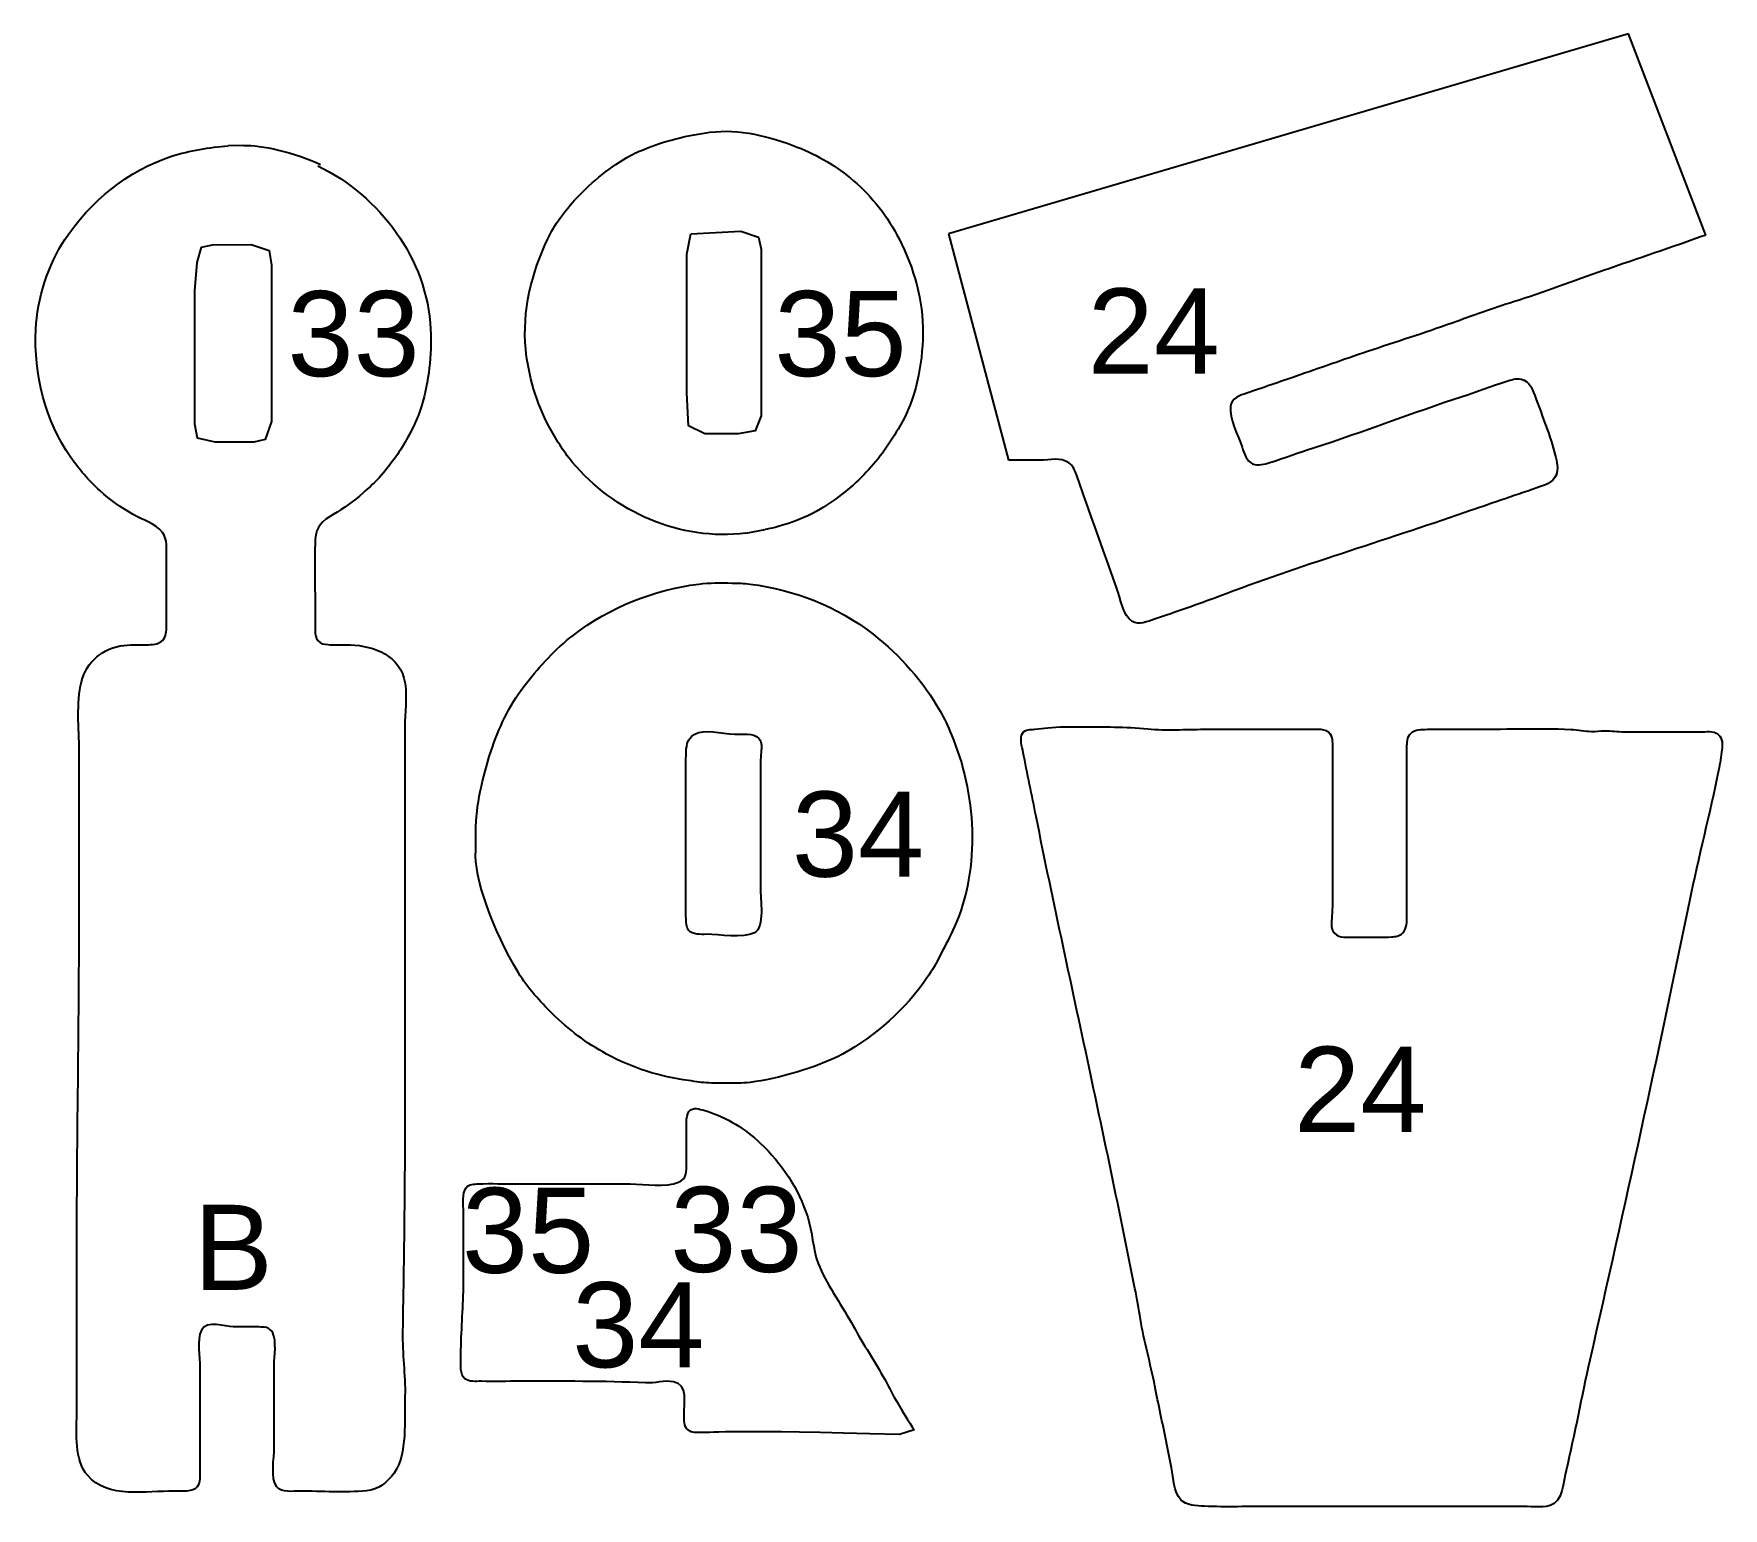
# Model space of a CAD drawing. Header units: millimetres. Extents: x -58.6 to 10.9, y 1.4 to 62.
import ezdxf
from ezdxf.enums import TextEntityAlignment as Align

# ---------------------------------------------------------------- set-up
doc = ezdxf.new("R2010")
doc.units = ezdxf.units.MM
doc.layers.add('Cut', color=7, linetype='Continuous', true_color=0xffffff)
doc.layers.add('Text', color=1, linetype='Continuous', true_color=0xff0000)
doc.layers.add('Stege', color=5, linetype='Continuous', lineweight=25, true_color=0x0000ff)
doc.styles.add('textstyle15', font='')
doc.styles.add('textstyle16', font='')
doc.styles.add('textstyle17', font='')
doc.styles.add('textstyle18', font='')
doc.styles.add('textstyle19', font='')
doc.styles.add('textstyle20', font='')
doc.styles.add('textstyle21', font='')
doc.styles.add('textstyle22', font='')
doc.styles.add('textstyle23', font='')
doc.styles.get('textstyle15').set_extended_font_data('Arial')
doc.styles.get('textstyle16').set_extended_font_data('Arial')
doc.styles.get('textstyle17').set_extended_font_data('Arial')
doc.styles.get('textstyle18').set_extended_font_data('Arial')
doc.styles.get('textstyle19').set_extended_font_data('Arial')
doc.styles.get('textstyle20').set_extended_font_data('Arial')
doc.styles.get('textstyle21').set_extended_font_data('Arial')
doc.styles.get('textstyle22').set_extended_font_data('Arial')
doc.styles.get('textstyle23').set_extended_font_data('Arial')

msp = doc.modelspace()

# ---------------------------------------------------------------- linework, layer by layer
at = {"layer": 'Cut'}
for p, q in [((10.145, 53.709), (6.954, 61.98)), ((5.704, 61.605), (-20.993, 53.753)), ((-20.993, 53.753), (-18.529, 44.455))]:
    msp.add_line(p, q, dxfattribs=at)
for points in [[(-31.575, 53.757), (-29.529, 53.865), (-28.795, 53.621), (-28.688, 53.128), (-28.686, 52.074), (-28.686, 47.962), (-28.688, 46.276), (-28.931, 45.662), (-29.635, 45.538), (-30.373, 45.538), (-31.005, 45.54), (-31.68, 45.869), (-31.743, 47.224), (-31.743, 50.703), (-31.743, 52.917)], [(-51.699, 53.204), (-51.235, 53.311), (-49.654, 53.312), (-48.919, 53.068), (-48.81, 52.469), (-48.81, 51.52), (-48.81, 47.093), (-48.815, 46.039), (-49.075, 45.304), (-49.548, 45.197), (-51.13, 45.196), (-51.864, 45.365), (-51.973, 45.933), (-51.973, 46.882), (-51.973, 51.415), (-51.871, 52.575)]]:
    msp.add_lwpolyline(points, close=True, dxfattribs=at)
for points in [[(-56.717, 26.853), (-56.717, 32.335)], [(-28.723, 31.605), (-28.723, 26.861)], [(-5.208, 31.283), (-5.208, 26.644)], [(-2.151, 26.855), (-2.151, 31.704)], [(-31.78, 26.545), (-31.78, 30.656)], [(-43.329, 30.332), (-43.329, 18.947)], [(-38.715, 14.708), (-34.077, 14.708)], [(-56.822, 5.243), (-56.822, 10.935)], [(-51.762, 7.14), (-51.762, 3.661)], [(-48.705, 3.872), (-48.705, 7.246)], [(2.488, 1.45), (0.168, 1.45), (-7.738, 1.45)]]:
    msp.add_lwpolyline(points, dxfattribs=at)
for points in [[(-33.324, 57.302), (-32.513, 57.625), (-31.658, 57.815), (-30.794, 57.932)], [(-30.794, 57.932), (-29.621, 58.092), (-28.294, 57.752), (-27.21, 57.323)], [(-57.311, 53.523), (-56.282, 55.076), (-54.716, 56.362), (-52.922, 56.947)], [(-52.922, 56.947), (-52.194, 57.185), (-51.34, 57.322), (-50.603, 57.37)], [(-49.947, 57.389), (-49.275, 57.412), (-47.878, 57.126), (-46.803, 56.602)], [(-36.267, 55.236), (-35.635, 55.914), (-34.87, 56.527), (-34.062, 56.974)], [(-34.062, 56.974), (-33.822, 57.107), (-33.578, 57.201), (-33.324, 57.302)], [(-27.21, 57.323), (-26.358, 56.985), (-25.586, 56.538), (-24.891, 55.942)], [(-46.913, 56.553), (-44.36, 55.308), (-42.405, 52.721), (-42.279, 49.834)], [(-24.891, 55.942), (-24.12, 55.281), (-23.474, 54.45), (-23.02, 53.549)], [(-36.962, 54.393), (-36.745, 54.692), (-36.52, 54.965), (-36.267, 55.236)], [(-37.459, 53.549), (-37.311, 53.855), (-37.161, 54.12), (-36.962, 54.393)], [(-58.505, 49.834), (-58.451, 51.07), (-57.985, 52.506), (-57.311, 53.523)], [(-38.367, 49.016), (-38.517, 50.572), (-38.128, 52.158), (-37.459, 53.549)], [(-23.02, 53.549), (-22.397, 52.316), (-22.035, 51.052), (-22.045, 49.649)], [(10.145, 53.709), (8.751, 53.208), (7.327, 52.732), (5.928, 52.248)], [(5.928, 52.248), (4.697, 51.822), (3.483, 51.346), (2.239, 50.961)], [(2.239, 50.961), (1.396, 50.701), (0.542, 50.388), (-0.291, 50.088)], [(-0.291, 50.088), (-1.438, 49.676), (-2.612, 49.308), (-3.77, 48.918)], [(-57.063, 44.563), (-58.136, 46.098), (-58.587, 47.97), (-58.505, 49.834)], [(-42.279, 49.834), (-42.231, 48.759), (-42.342, 47.7), (-42.653, 46.671)], [(-22.045, 49.649), (-22.055, 48.369), (-22.337, 46.957), (-22.986, 45.854)], [(-37.417, 45.854), (-37.922, 46.789), (-38.263, 47.95), (-38.367, 49.016)], [(-3.77, 48.918), (-4.757, 48.586), (-5.732, 48.232), (-6.722, 47.899)], [(-6.722, 47.899), (-7.354, 47.686), (-8.112, 47.408), (-8.725, 47.208)], [(0.13, 47.07), (0.691, 47.25), (1.371, 47.518), (1.922, 47.687)], [(1.922, 47.687), (2.152, 47.757), (2.327, 47.826), (2.549, 47.785)], [(2.549, 47.785), (2.91, 47.719), (3.036, 47.316), (3.155, 46.985)], [(-42.653, 46.671), (-42.79, 46.22), (-42.98, 45.825), (-43.206, 45.406)], [(-9.397, 46.658), (-9.449, 46.169), (-9.09, 45.489), (-8.918, 44.983)], [(-8.725, 47.208), (-9.005, 47.116), (-9.359, 47.012), (-9.397, 46.658)], [(-5.984, 44.962), (-3.934, 45.618), (-1.921, 46.414), (0.13, 47.07)], [(3.155, 46.985), (3.426, 46.229), (3.748, 45.45), (3.95, 44.666)], [(-36.452, 44.378), (-36.831, 44.832), (-37.137, 45.335), (-37.417, 45.854)], [(-22.986, 45.854), (-23.378, 45.186), (-23.824, 44.523), (-24.368, 43.957)], [(-43.206, 45.406), (-43.518, 44.828), (-43.871, 44.328), (-44.309, 43.827)], [(-55.873, 43.202), (-56.335, 43.63), (-56.708, 44.056), (-57.063, 44.563)], [(-17.264, 44.455), (-17.632, 44.455), (-18.182, 44.455), (-18.529, 44.455)], [(-16.043, 44.347), (-16.398, 44.583), (-16.767, 44.455), (-17.264, 44.455)], [(-8.918, 44.983), (-8.829, 44.721), (-8.758, 44.421), (-8.49, 44.31)], [(-7.776, 44.359), (-7.173, 44.545), (-6.59, 44.768), (-5.984, 44.962)], [(3.95, 44.666), (4.022, 44.391), (4.089, 44.091), (3.983, 43.837)], [(-44.309, 43.827), (-44.541, 43.561), (-44.796, 43.335), (-45.06, 43.1)], [(-29.319, 41.457), (-32.012, 41.107), (-34.74, 42.323), (-36.452, 44.378)], [(-24.368, 43.957), (-24.92, 43.382), (-25.577, 42.847), (-26.261, 42.441)], [(-15.716, 43.822), (-15.788, 44.005), (-15.87, 44.233), (-16.043, 44.347)], [(-15.381, 42.874), (-15.492, 43.188), (-15.596, 43.514), (-15.716, 43.822)], [(-8.49, 44.31), (-8.264, 44.215), (-8.007, 44.288), (-7.776, 44.359)], [(3.983, 43.837), (3.852, 43.524), (3.503, 43.424), (3.187, 43.314)], [(-54.503, 42.217), (-54.994, 42.503), (-55.45, 42.809), (-55.873, 43.202)], [(-45.06, 43.1), (-45.442, 42.759), (-45.844, 42.492), (-46.28, 42.222)], [(3.187, 43.314), (2.207, 42.971), (1.219, 42.644), (0.236, 42.302)], [(-26.261, 42.441), (-27.169, 41.903), (-28.083, 41.683), (-28.528, 41.604)], [(-14.069, 39.185), (-14.507, 40.415), (-14.945, 41.643), (-15.381, 42.874)], [(-53.301, 41.483), (-53.586, 41.865), (-54.114, 41.991), (-54.503, 42.217)], [(-46.28, 42.222), (-46.725, 41.947), (-46.992, 41.748), (-47.016, 41.19)], [(0.236, 42.302), (-3.117, 41.138), (-6.566, 40.106), (-9.884, 38.848)], [(-53.133, 40.452), (-53.133, 40.799), (-53.084, 41.191), (-53.301, 41.483)], [(-47.016, 41.19), (-47.06, 40.169), (-47.018, 38.947), (-47.018, 37.922)], [(-53.133, 37.711), (-53.118, 38.515), (-53.133, 39.618), (-53.133, 40.452)], [(-36.418, 37.252), (-34.913, 38.42), (-33.117, 39.113), (-31.253, 39.361)], [(-31.253, 39.361), (-30.799, 39.421), (-30.356, 39.408), (-29.882, 39.405)], [(-29.882, 39.405), (-29.613, 39.404), (-29.414, 39.397), (-29.144, 39.361)], [(-29.144, 39.361), (-27.289, 39.114), (-25.566, 38.457), (-24.084, 37.296)], [(-13.439, 37.821), (-13.822, 38.038), (-13.926, 38.785), (-14.069, 39.185)], [(-9.884, 38.848), (-10.746, 38.521), (-11.639, 38.215), (-12.52, 37.92)], [(-53.241, 37.112), (-53.119, 37.294), (-53.137, 37.502), (-53.133, 37.711)], [(-47.018, 37.922), (-47.018, 37.646), (-47.072, 37.242), (-46.91, 37.037)], [(-12.52, 37.92), (-12.811, 37.822), (-13.157, 37.662), (-13.439, 37.821)], [(-56.667, 35.181), (-56.504, 36.046), (-55.893, 36.655), (-55.03, 36.818)], [(-55.03, 36.818), (-54.668, 36.887), (-54.225, 36.854), (-53.871, 36.87)], [(-53.871, 36.87), (-53.642, 36.88), (-53.39, 36.889), (-53.241, 37.112)], [(-46.91, 37.037), (-46.8, 36.897), (-46.644, 36.888), (-46.489, 36.874)], [(-46.489, 36.874), (-46.264, 36.853), (-45.992, 36.869), (-45.753, 36.868)], [(-45.753, 36.868), (-44.798, 36.863), (-43.66, 36.542), (-43.374, 35.497)], [(-38.335, 35.294), (-37.763, 36.021), (-37.148, 36.686), (-36.418, 37.252)], [(-24.084, 37.296), (-22.968, 36.421), (-22.022, 35.349), (-21.33, 34.135)], [(-43.374, 35.497), (-43.215, 34.918), (-43.326, 34.295), (-43.329, 33.705)], [(-56.717, 32.335), (-56.717, 33.255), (-56.839, 34.275), (-56.667, 35.181)], [(-39.737, 32.659), (-39.425, 33.587), (-38.943, 34.522), (-38.335, 35.294)], [(-21.33, 34.135), (-21.155, 33.828), (-21.017, 33.513), (-20.878, 33.186)], [(-43.329, 33.705), (-43.334, 32.581), (-43.329, 31.456), (-43.329, 30.332)], [(-31.439, 33.182), (-31.002, 33.436), (-30.357, 33.2), (-29.777, 33.188)], [(-17.951, 33.223), (-17.825, 33.407), (-17.63, 33.376), (-17.436, 33.393)], [(-17.436, 33.393), (-17.248, 33.41), (-17.082, 33.429), (-16.909, 33.452)], [(-16.909, 33.452), (-16.478, 33.508), (-15.987, 33.496), (-15.539, 33.496)], [(-15.539, 33.496), (-14.613, 33.496), (-13.712, 33.495), (-12.798, 33.409)], [(-12.798, 33.409), (-12.024, 33.335), (-11.259, 33.391), (-10.479, 33.391)], [(-10.479, 33.391), (-10.159, 33.391), (-9.844, 33.391), (-9.53, 33.391)], [(-9.53, 33.391), (-9.139, 33.391), (-8.771, 33.391), (-8.37, 33.391)], [(-8.37, 33.391), (-7.668, 33.391), (-6.965, 33.391), (-6.262, 33.391)], [(-6.262, 33.391), (-5.997, 33.391), (-5.598, 33.457), (-5.377, 33.282)], [(-1.307, 33.391), (-0.77, 33.401), (-0.165, 33.391), (0.379, 33.391)], [(0.379, 33.391), (1.773, 33.391), (3.206, 33.448), (4.596, 33.387)], [(4.596, 33.387), (4.892, 33.374), (5.152, 33.308), (5.439, 33.305)], [(9.867, 33.286), (10.186, 33.285), (10.423, 33.354), (10.647, 33.177)], [(-40.42, 29.391), (-40.373, 30.486), (-40.084, 31.626), (-39.737, 32.659)], [(-31.778, 32.343), (-31.768, 32.652), (-31.761, 32.994), (-31.439, 33.182)], [(-29.777, 33.188), (-29.449, 33.182), (-29.014, 33.257), (-28.79, 33.018)], [(-28.79, 33.018), (-28.631, 32.846), (-28.68, 32.636), (-28.694, 32.448)], [(-20.878, 33.186), (-19.858, 30.803), (-19.658, 27.692), (-20.744, 25.28)], [(-17.921, 32.442), (-17.965, 32.663), (-18.076, 33.038), (-17.951, 33.223)], [(-5.377, 33.282), (-5.193, 33.137), (-5.212, 32.862), (-5.208, 32.653)], [(-5.208, 32.653), (-5.2, 32.199), (-5.208, 31.738), (-5.208, 31.283)], [(-2.151, 31.704), (-2.151, 32.006), (-2.161, 32.365), (-2.149, 32.653)], [(-2.149, 32.653), (-2.141, 32.842), (-2.145, 33.059), (-1.982, 33.222)], [(5.439, 33.305), (5.623, 33.301), (5.782, 33.331), (5.966, 33.331)], [(5.966, 33.331), (6.298, 33.33), (6.471, 33.29), (6.81, 33.286)], [(6.81, 33.286), (7.136, 33.282), (7.358, 33.286), (7.653, 33.286)], [(7.653, 33.286), (8.291, 33.286), (9.195, 33.287), (9.867, 33.286)], [(10.647, 33.177), (10.853, 33.013), (10.812, 32.744), (10.798, 32.548)], [(-31.78, 30.656), (-31.78, 31.184), (-31.795, 31.829), (-31.778, 32.343)], [(-28.694, 32.448), (-28.714, 32.189), (-28.723, 31.879), (-28.723, 31.605)], [(-17.389, 29.807), (-17.561, 30.668), (-17.751, 31.583), (-17.921, 32.442)], [(10.798, 32.548), (10.776, 32.284), (10.717, 31.978), (10.663, 31.704)], [(10.663, 31.704), (10.303, 29.908), (9.832, 28.123), (9.466, 26.328)], [(-15.139, 19.16), (-15.89, 22.691), (-16.681, 26.267), (-17.389, 29.807)], [(-38.667, 23.382), (-39.712, 25.128), (-40.508, 27.297), (-40.421, 28.417)], [(-56.822, 10.935), (-56.822, 16.246), (-56.717, 21.541), (-56.717, 26.853)], [(-31.778, 25.596), (-31.79, 25.882), (-31.78, 26.245), (-31.78, 26.545)], [(-28.723, 26.861), (-28.723, 26.441), (-28.528, 25.244), (-28.967, 25.027)], [(-5.208, 26.644), (-5.208, 26.306), (-5.211, 25.915), (-5.236, 25.59)], [(-2.151, 25.696), (-2.145, 26.033), (-2.151, 26.497), (-2.151, 26.855)], [(-2.32, 25.021), (-2.134, 25.208), (-2.155, 25.492), (-2.151, 25.696)], [(9.466, 26.328), (8.184, 20.032), (6.787, 13.728), (5.371, 7.459)], [(-31.671, 25.132), (-31.781, 25.271), (-31.771, 25.44), (-31.778, 25.596)], [(-30.936, 24.964), (-31.178, 24.966), (-31.513, 24.932), (-31.671, 25.132)], [(-28.967, 25.027), (-29.448, 24.791), (-30.405, 24.961), (-30.936, 24.964)], [(-20.744, 25.28), (-20.922, 24.883), (-21.118, 24.512), (-21.318, 24.12)], [(-5.236, 25.59), (-5.247, 25.449), (-5.281, 25.253), (-5.196, 25.108)], [(-5.196, 25.108), (-5.01, 24.796), (-4.725, 24.857), (-4.365, 24.852)], [(-2.784, 24.859), (-2.617, 24.873), (-2.464, 24.878), (-2.32, 25.021)], [(-4.365, 24.852), (-4.035, 24.848), (-3.069, 24.833), (-2.784, 24.859)], [(-21.318, 24.12), (-21.487, 23.787), (-21.664, 23.475), (-21.875, 23.171)], [(-37.261, 21.696), (-37.779, 22.211), (-38.288, 22.75), (-38.667, 23.382)], [(-21.875, 23.171), (-22.761, 21.895), (-23.969, 20.786), (-25.349, 20.041)], [(-35.048, 20.042), (-35.867, 20.492), (-36.613, 21.049), (-37.261, 21.696)], [(-31.674, 18.955), (-32.857, 19.118), (-33.993, 19.462), (-35.048, 20.042)], [(-25.349, 20.041), (-26.417, 19.466), (-28.021, 19.018), (-29.144, 18.88)], [(-43.329, 18.947), (-43.329, 15.501), (-43.363, 12.054), (-43.429, 8.616)], [(-30.831, 18.854), (-31.148, 18.867), (-31.329, 18.907), (-31.674, 18.955)], [(-30.093, 18.849), (-30.352, 18.849), (-30.567, 18.841), (-30.831, 18.854)], [(-29.144, 18.88), (-29.515, 18.833), (-29.725, 18.849), (-30.093, 18.849)], [(-13.325, 10.41), (-13.909, 13.328), (-14.52, 16.247), (-15.139, 19.16)], [(-31.757, 16.922), (-31.757, 17.156), (-31.806, 17.609), (-31.588, 17.744)], [(-31.588, 17.744), (-31.387, 17.87), (-31.147, 17.758), (-30.914, 17.689)], [(-30.914, 17.689), (-30.116, 17.453), (-29.334, 16.957), (-28.731, 16.386)], [(-31.758, 15.551), (-31.751, 15.942), (-31.758, 16.52), (-31.757, 16.922)], [(-28.731, 16.386), (-27.839, 15.542), (-27.148, 14.503), (-26.776, 13.338)], [(-32.089, 14.771), (-31.732, 14.927), (-31.764, 15.234), (-31.758, 15.551)], [(-40.82, 14.539), (-40.69, 14.703), (-40.493, 14.697), (-40.296, 14.706)], [(-40.296, 14.706), (-39.822, 14.727), (-39.204, 14.708), (-38.715, 14.708)], [(-34.077, 14.708), (-33.442, 14.708), (-32.614, 14.542), (-32.089, 14.771)], [(-40.929, 13.548), (-40.929, 13.856), (-40.989, 14.325), (-40.82, 14.539)], [(-40.93, 10.28), (-40.903, 11.365), (-40.929, 12.463), (-40.929, 13.548)], [(-26.776, 13.338), (-26.578, 12.719), (-26.576, 12.053), (-26.346, 11.44)], [(-26.346, 11.44), (-26.028, 10.589), (-25.432, 9.813), (-24.992, 9.016)], [(-41.034, 7.539), (-41.036, 8.447), (-40.952, 9.375), (-40.93, 10.28)], [(-13.1, 9.145), (-13.165, 9.572), (-13.239, 9.978), (-13.325, 10.41)], [(-50.392, 8.827), (-50.717, 8.831), (-51.48, 9.13), (-51.699, 8.688)], [(-12.509, 6.404), (-12.68, 7.314), (-12.96, 8.231), (-13.1, 9.145)], [(-51.699, 8.688), (-51.898, 8.284), (-51.762, 7.585), (-51.762, 7.14)], [(-49.337, 8.825), (-49.574, 8.835), (-50.12, 8.824), (-50.392, 8.827)], [(-48.768, 8.582), (-48.895, 8.84), (-49.134, 8.816), (-49.337, 8.825)], [(-48.705, 7.246), (-48.705, 7.629), (-48.597, 8.235), (-48.768, 8.582)], [(-43.429, 8.616), (-43.446, 7.743), (-43.309, 6.863), (-43.33, 5.981)], [(-24.992, 9.016), (-24.572, 8.253), (-24.106, 7.538), (-23.685, 6.802)], [(-40.865, 6.699), (-41.077, 6.867), (-41.033, 7.262), (-41.034, 7.539)], [(5.371, 7.459), (5.03, 5.952), (4.753, 4.428), (4.397, 2.926)], [(-40.191, 6.591), (-40.435, 6.593), (-40.678, 6.552), (-40.865, 6.699)], [(-38.609, 6.591), (-39.12, 6.591), (-39.686, 6.587), (-40.191, 6.591)], [(-33.444, 6.525), (-35.157, 6.61), (-36.885, 6.591), (-38.609, 6.591)], [(-32.291, 6.575), (-32.658, 6.636), (-33.074, 6.506), (-33.444, 6.525)], [(-31.86, 5.22), (-31.859, 5.669), (-31.679, 6.474), (-32.291, 6.575)], [(-23.685, 6.802), (-23.522, 6.517), (-23.398, 6.25), (-23.232, 5.959)], [(-12.271, 5.245), (-12.354, 5.647), (-12.433, 5.999), (-12.509, 6.404)], [(-43.33, 5.981), (-43.353, 5.05), (-43.229, 3.591), (-43.774, 2.822)], [(-23.232, 5.959), (-22.935, 5.439), (-22.596, 4.89), (-22.4, 4.6)], [(-56.371, 2.717), (-56.936, 3.386), (-56.822, 4.423), (-56.822, 5.243)], [(-31.694, 4.591), (-31.88, 4.737), (-31.86, 5.017), (-31.86, 5.22)], [(-11.828, 3.031), (-11.975, 3.767), (-12.119, 4.51), (-12.271, 5.245)], [(-31.125, 4.482), (-31.324, 4.487), (-31.532, 4.462), (-31.694, 4.591)], [(-23, 4.4), (-29.896, 4.61), (-30.662, 4.474), (-31.125, 4.482)], [(-51.762, 3.661), (-51.762, 3.361), (-51.751, 2.998), (-51.764, 2.713)], [(-48.596, 2.249), (-48.868, 2.593), (-48.705, 3.452), (-48.705, 3.872)], [(-43.774, 2.822), (-44.055, 2.427), (-44.418, 2.144), (-44.91, 2.092)], [(-11.443, 1.723), (-11.73, 2.034), (-11.747, 2.624), (-11.828, 3.031)], [(4.397, 2.926), (4.292, 2.484), (4.251, 1.627), (3.741, 1.483)], [(-52.816, 2.08), (-53.936, 2.08), (-55.562, 1.76), (-56.371, 2.717)], [(-51.871, 2.249), (-52.046, 2.027), (-52.506, 2.08), (-52.816, 2.08)], [(-51.764, 2.713), (-51.771, 2.557), (-51.761, 2.387), (-51.871, 2.249)], [(-47.651, 2.08), (-47.929, 2.08), (-48.401, 2.003), (-48.596, 2.249)], [(-44.91, 2.092), (-45.803, 1.996), (-46.752, 2.08), (-47.651, 2.08)], [(-10.479, 1.454), (-10.787, 1.468), (-11.224, 1.486), (-11.443, 1.723)], [(-7.738, 1.45), (-8.649, 1.45), (-9.569, 1.414), (-10.479, 1.454)], [(3.741, 1.483), (3.359, 1.375), (2.885, 1.45), (2.488, 1.45)]]:
    msp.add_open_spline(points, degree=3, dxfattribs=at)
at = {"layer": 'Stege'}
for p, q in [((6.954, 61.98), (5.704, 61.605)), ((-49.947, 57.389), (-50.603, 57.37)), ((-29.319, 41.457), (-28.528, 41.604)), ((-40.421, 28.417), (-40.42, 29.391)), ((-22.4, 4.6), (-23, 4.4))]:
    msp.add_line(p, q, dxfattribs=at)
msp.add_open_spline([(-1.982, 33.222), (-1.801, 33.404), (-1.561, 33.386), (-1.307, 33.391)], degree=3, dxfattribs=at)

# ---------------------------------------------------------------- texts
at = {"layer": 'Text'}
for s, style, p in [('33', 'textstyle18', (-45.442, 49.655)), ('35', 'textstyle15', (-25.43, 49.658)), ('24', 'textstyle17', (-12.552, 49.763)), ('34', 'textstyle20', (-24.708, 29.084)), ('24', 'textstyle16', (-4.063, 18.594)), ('35', 'textstyle21', (-38.27, 12.798)), ('33', 'textstyle23', (-29.707, 12.835)), ('B', 'textstyle19', (-50.392, 12.099)), ('34', 'textstyle22', (-33.736, 8.916))]:
    msp.add_text(s, height=3.5, dxfattribs=dict(at, style=style)).set_placement(p, align=Align.MIDDLE_CENTER)

doc.saveas('drawing.dxf')
